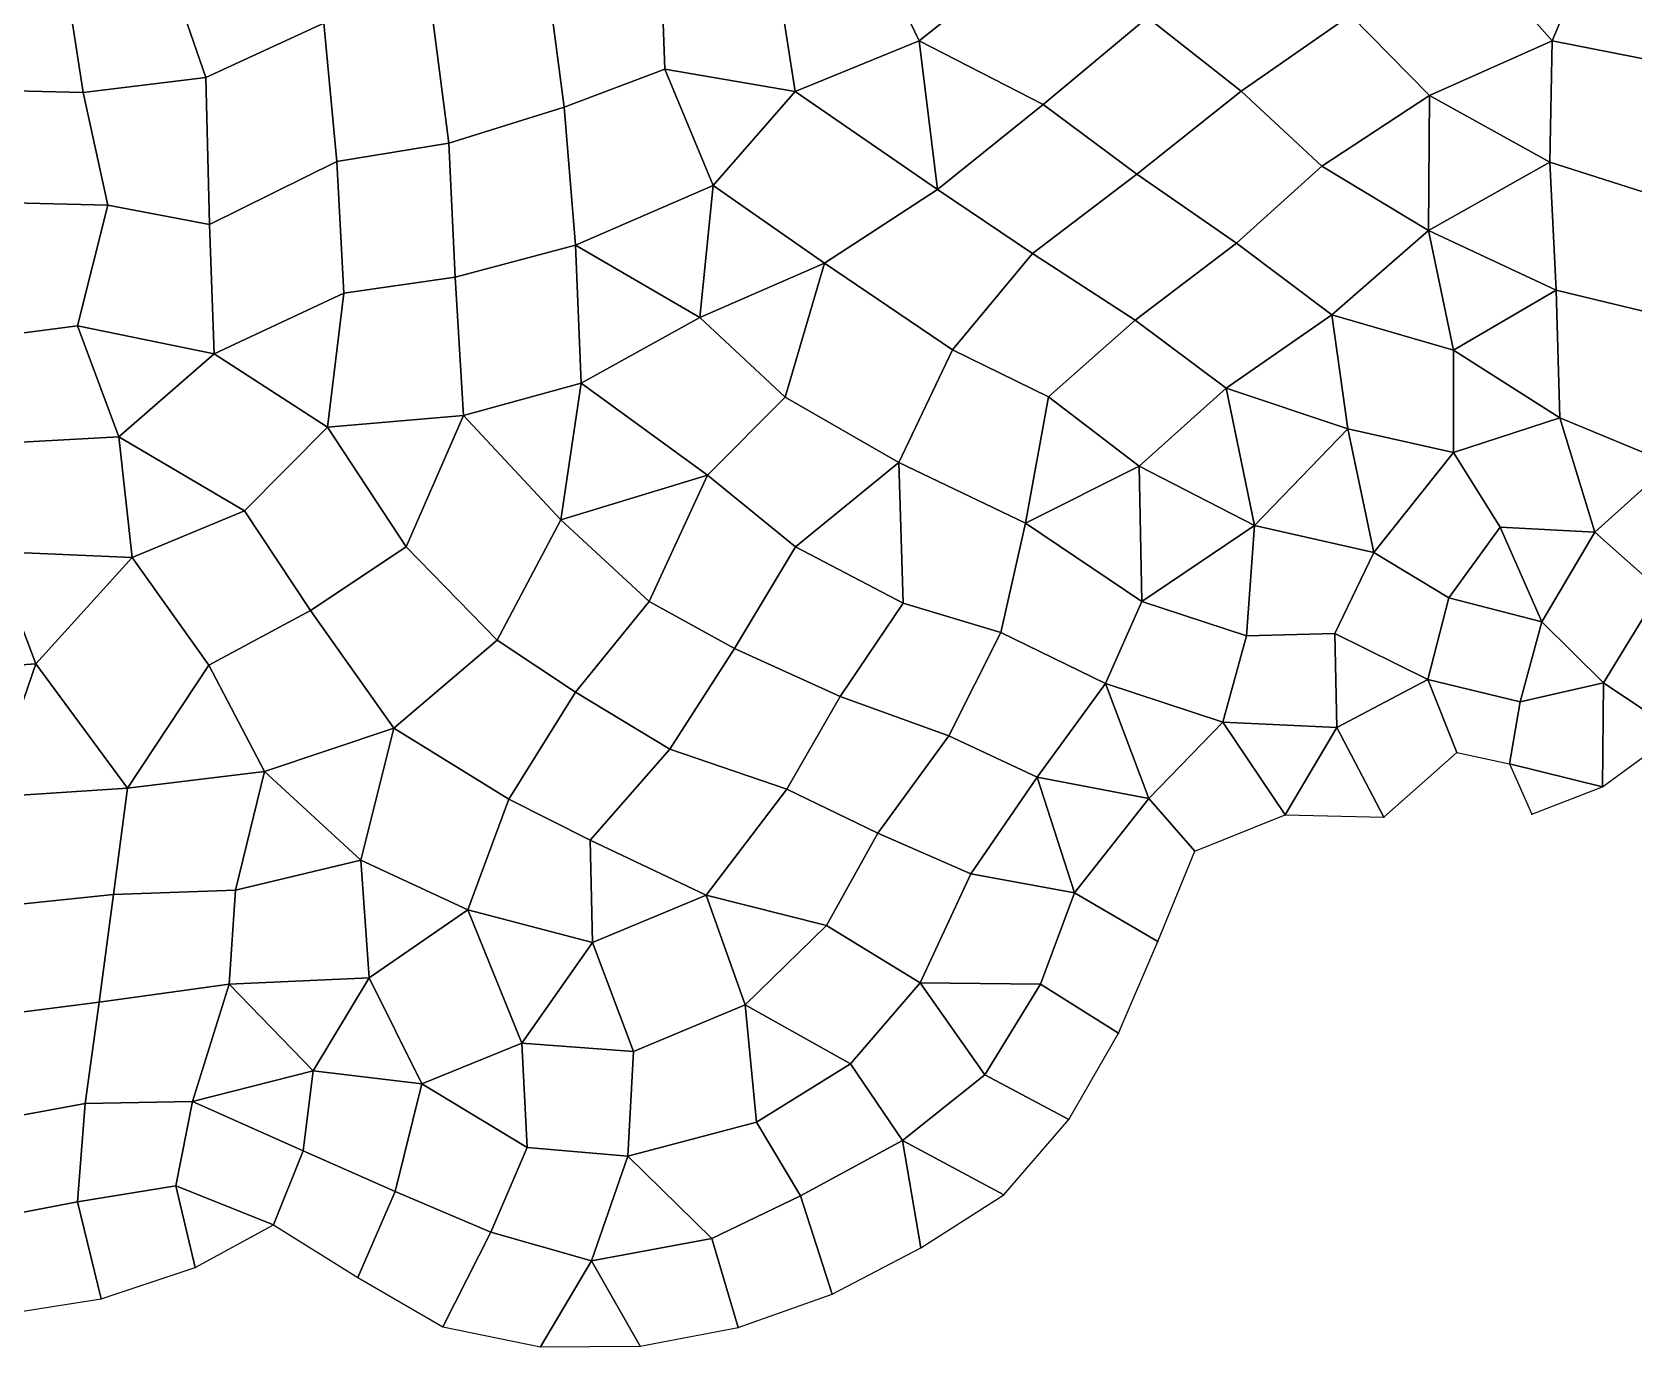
# Model space of a CAD drawing. Extents: x 380707 to 407438, y 6452841 to 6483357.
# Drawn here: x 389535 to 390979, y 6458259 to 6459445 of the extents above; entities that cross this region are included whole.
import ezdxf

# ---------------------------------------------------------------- set-up
doc = ezdxf.new("R2010")
doc.units = 0
for name, color, linetype in [('MESH_BOUND', 25, 'CONTINUOUS'), ('MESH_ELEMS', 18, 'CONTINUOUS'), ('MESH_NDSTRNGS', 17, 'CONTINUOUS'), ('MESH_NODES', 18, 'CONTINUOUS')]:
    doc.layers.add(name, color=color, linetype=linetype)

msp = doc.modelspace()

# ---------------------------------------------------------------- linework, layer by layer
at = {"layer": 'MESH_BOUND', "color": 25}
for points in [[(390950.703, 6458764.22, 0.282), (391017.754, 6458813.57, -0.663)], [(390753.369, 6458736.94, -0.424), (390819.222, 6458795.29, -0.439)], [(390819.222, 6458795.29, -0.439), (390866.6, 6458784.9, -1.289)], [(390866.6, 6458784.9, -1.289), (390887, 6458739.6, -1.151)], [(390887, 6458739.6, -1.151), (390950.703, 6458764.22, 0.282)], [(390583.076, 6458706.32, 0.05), (390664.432, 6458739.07, 0.429)], [(390664.432, 6458739.07, 0.429), (390753.369, 6458736.94, -0.424)], [(390549.858, 6458624.72, -0.301), (390583.076, 6458706.32, 0.05)], [(390514.324, 6458542.29, -0.233), (390549.858, 6458624.72, -0.301)], [(390469.622, 6458464.47, -0.162), (390514.324, 6458542.29, -0.233)], [(390410.801, 6458396.47, -0.076), (390469.622, 6458464.47, -0.162)], [(390335.946, 6458348.56, -0.198), (390410.801, 6458396.47, -0.076)], [(389681.993, 6458330.78, -0.161), (389752.619, 6458369.36, -0.019)], [(389752.619, 6458369.36, -0.019), (389828.44, 6458321.81, -0.361)], [(390256.216, 6458306.97, -0.223), (390335.946, 6458348.56, -0.198)], [(389597.144, 6458302.76, -0.275), (389681.993, 6458330.78, -0.161)], [(389828.44, 6458321.81, -0.361), (389905.223, 6458277.33, -0.461)], [(389509.42, 6458288.8, 0.064), (389597.144, 6458302.76, -0.275)], [(390171.4, 6458276.81, -0.136), (390256.216, 6458306.97, -0.223)], [(389905.223, 6458277.33, -0.461), (389993.349, 6458259.28, -0.512)], [(390082.99, 6458260.08, -0.354), (390171.4, 6458276.81, -0.136)], [(389993.349, 6458259.28, -0.512), (390082.99, 6458260.08, -0.354)]]:
    msp.add_polyline3d(points, dxfattribs=at)
at = {"layer": 'MESH_ELEMS', "color": 178}
for points in [[(390291.782, 6459525.56, -7.416), (390334.534, 6459436.6, -7.326), (390430.113, 6459512.79, -7.172), (390382.72, 6459586.8, -3.656)], [(389658.401, 6459499.59, -4.14), (389691.592, 6459403.57, -3.246), (389797.73, 6459452.62, -5.144), (389766.413, 6459553.52, -5.438)], [(390951.801, 6459547.27, -6.909), (390824.104, 6459528.72, -7.111), (390905.193, 6459436.7, -6.979), (390951.801, 6459547.27, -6.909)], [(391016.745, 6459414.94, -5.857), (391047.328, 6459527.65, -6.565), (390951.801, 6459547.27, -6.909), (390905.193, 6459436.7, -6.979)], [(390105.179, 6459411.17, -6.821), (390101.2, 6459527.19, -6.861), (389998.327, 6459500.55, -6.302), (390014.431, 6459376.87, -6.464)], [(390105.179, 6459411.17, -6.821), (390222.673, 6459391.02, -7.488), (390204.786, 6459506.85, -7.845), (390101.2, 6459527.19, -6.861)], [(390624.914, 6459391.31, -7.121), (390723.46, 6459459.73, -7.206), (390636.35, 6459533.81, -7.002), (390540.436, 6459457.82, -7.155)], [(390794.551, 6459387.33, -7.114), (390905.193, 6459436.7, -6.979), (390824.104, 6459528.72, -7.111), (390723.46, 6459459.73, -7.206)], [(390222.673, 6459391.02, -7.488), (390334.534, 6459436.6, -7.326), (390291.782, 6459525.56, -7.416), (390204.786, 6459506.85, -7.845)], [(390446.393, 6459379.4, -7.291), (390540.436, 6459457.82, -7.155), (390430.113, 6459512.79, -7.172), (390334.534, 6459436.6, -7.326)], [(389565.569, 6459489.62, -3.461), (389436.929, 6459502.82, -3.99), (389482.209, 6459392.48, -4.652), (389580.819, 6459390.25, -3.963)], [(389658.401, 6459499.59, -4.14), (389565.569, 6459489.62, -3.461), (389580.819, 6459390.25, -3.963), (389691.592, 6459403.57, -3.246)], [(389894.852, 6459464.99, -6.014), (389910.425, 6459344.38, -6.194), (390014.431, 6459376.87, -6.464), (389998.327, 6459500.55, -6.302)], [(389797.73, 6459452.62, -5.144), (389809.579, 6459327.85, -5.303), (389910.425, 6459344.38, -6.194), (389894.852, 6459464.99, -6.014)], [(390540.436, 6459457.82, -7.155), (390446.393, 6459379.4, -7.291), (390530.808, 6459316.61, -7.118), (390624.914, 6459391.31, -7.121)], [(390697.62, 6459323.79, -7.017), (390794.551, 6459387.33, -7.114), (390723.46, 6459459.73, -7.206), (390624.914, 6459391.31, -7.121)], [(389691.592, 6459403.57, -3.246), (389694.741, 6459271.27, -4.504), (389809.579, 6459327.85, -5.303), (389797.73, 6459452.62, -5.144)], [(390222.673, 6459391.02, -7.488), (390351.024, 6459302.6, -7.192), (390334.534, 6459436.6, -7.326), (390222.673, 6459391.02, -7.488)], [(390334.534, 6459436.6, -7.326), (390351.024, 6459302.6, -7.192), (390446.393, 6459379.4, -7.291), (390334.534, 6459436.6, -7.326)], [(390903.209, 6459327.3, -6.679), (390905.193, 6459436.7, -6.979), (390794.551, 6459387.33, -7.114), (390903.209, 6459327.3, -6.679)], [(390903.209, 6459327.3, -6.679), (391001.093, 6459296.07, -5.216), (391016.745, 6459414.94, -5.857), (390905.193, 6459436.7, -6.979)], [(389691.592, 6459403.57, -3.246), (389580.819, 6459390.25, -3.963), (389603.258, 6459288.6, -4.02), (389694.741, 6459271.27, -4.504)], [(390148.729, 6459306.4, -7.062), (390105.179, 6459411.17, -6.821), (390014.431, 6459376.87, -6.464), (390024.753, 6459252.62, -6.66)], [(390148.729, 6459306.4, -7.062), (390222.673, 6459391.02, -7.488), (390105.179, 6459411.17, -6.821), (390148.729, 6459306.4, -7.062)], [(389580.819, 6459390.25, -3.963), (389482.209, 6459392.48, -4.652), (389505.272, 6459291.08, -3.718), (389603.258, 6459288.6, -4.02)], [(390249.086, 6459236.35, -7.192), (390351.024, 6459302.6, -7.192), (390222.673, 6459391.02, -7.488), (390148.729, 6459306.4, -7.062)], [(390620.505, 6459254.28, -7.09), (390697.62, 6459323.79, -7.017), (390624.914, 6459391.31, -7.121), (390530.808, 6459316.61, -7.118)], [(390793.721, 6459265.62, -6.978), (390794.551, 6459387.33, -7.114), (390697.62, 6459323.79, -7.017), (390793.721, 6459265.62, -6.978)], [(390793.721, 6459265.62, -6.978), (390903.209, 6459327.3, -6.679), (390794.551, 6459387.33, -7.114), (390793.721, 6459265.62, -6.978)], [(389910.425, 6459344.38, -6.194), (389916.405, 6459223.59, -6.419), (390024.753, 6459252.62, -6.66), (390014.431, 6459376.87, -6.464)], [(390436.662, 6459244.93, -7.112), (390530.808, 6459316.61, -7.118), (390446.393, 6459379.4, -7.291), (390351.024, 6459302.6, -7.192)], [(389809.579, 6459327.85, -5.303), (389815.82, 6459209.21, -5.329), (389916.405, 6459223.59, -6.419), (389910.425, 6459344.38, -6.194)], [(389694.741, 6459271.27, -4.504), (389698.897, 6459154.62, -3.374), (389815.82, 6459209.21, -5.329), (389809.579, 6459327.85, -5.303)], [(390793.721, 6459265.62, -6.978), (390908.876, 6459212.03, -6.339), (390903.209, 6459327.3, -6.679), (390793.721, 6459265.62, -6.978)], [(391001.093, 6459296.07, -5.216), (390903.209, 6459327.3, -6.679), (390908.876, 6459212.03, -6.339), (391020.957, 6459184.98, -1.937)], [(390529.297, 6459185.06, -7.111), (390620.505, 6459254.28, -7.09), (390530.808, 6459316.61, -7.118), (390436.662, 6459244.93, -7.112)], [(390706.497, 6459189.72, -6.984), (390793.721, 6459265.62, -6.978), (390697.62, 6459323.79, -7.017), (390620.505, 6459254.28, -7.09)], [(390148.729, 6459306.4, -7.062), (390024.753, 6459252.62, -6.66), (390136.878, 6459187.4, -7.083), (390148.729, 6459306.4, -7.062)], [(390136.878, 6459187.4, -7.083), (390249.086, 6459236.35, -7.192), (390148.729, 6459306.4, -7.062), (390136.878, 6459187.4, -7.083)], [(390351.024, 6459302.6, -7.192), (390249.086, 6459236.35, -7.192), (390364.481, 6459158.27, -7.115), (390436.662, 6459244.93, -7.112)], [(389575.913, 6459179.66, -4.57), (389603.258, 6459288.6, -4.02), (389505.272, 6459291.08, -3.718), (389469.579, 6459165.94, -4.572)], [(389698.897, 6459154.62, -3.374), (389694.741, 6459271.27, -4.504), (389603.258, 6459288.6, -4.02), (389575.913, 6459179.66, -4.57)], [(390611.39, 6459123.61, -6.991), (390706.497, 6459189.72, -6.984), (390620.505, 6459254.28, -7.09), (390529.297, 6459185.06, -7.111)], [(390793.721, 6459265.62, -6.978), (390706.497, 6459189.72, -6.984), (390816.196, 6459157.75, -6.531), (390793.721, 6459265.62, -6.978)], [(390793.721, 6459265.62, -6.978), (390816.196, 6459157.75, -6.531), (390908.876, 6459212.03, -6.339), (390793.721, 6459265.62, -6.978)], [(390030, 6459128, -6.991), (390024.753, 6459252.62, -6.66), (389916.405, 6459223.59, -6.419), (389923.728, 6459098.89, -6.812)], [(390136.878, 6459187.4, -7.083), (390024.753, 6459252.62, -6.66), (390030, 6459128, -6.991), (390136.878, 6459187.4, -7.083)], [(390436.662, 6459244.93, -7.112), (390364.481, 6459158.27, -7.115), (390451.017, 6459115.88, -7.146), (390529.297, 6459185.06, -7.111)], [(390136.878, 6459187.4, -7.083), (390213.879, 6459115.44, -7.202), (390249.086, 6459236.35, -7.192), (390136.878, 6459187.4, -7.083)], [(390364.481, 6459158.27, -7.115), (390249.086, 6459236.35, -7.192), (390213.879, 6459115.44, -7.202), (390316.202, 6459056.75, -7.163)], [(389923.728, 6459098.89, -6.812), (389916.405, 6459223.59, -6.419), (389815.82, 6459209.21, -5.329), (389801.194, 6459088.5, -5.884)], [(390908.876, 6459212.03, -6.339), (390816.196, 6459157.75, -6.531), (390911.99, 6459096.75, -3.623), (390908.876, 6459212.03, -6.339)], [(390911.99, 6459096.75, -3.623), (391012.246, 6459055.47, -4.019), (391020.957, 6459184.98, -1.937), (390908.876, 6459212.03, -6.339)], [(389815.82, 6459209.21, -5.329), (389698.897, 6459154.62, -3.374), (389801.194, 6459088.5, -5.884), (389815.82, 6459209.21, -5.329)], [(390143.864, 6459045.29, -7.22), (390213.879, 6459115.44, -7.202), (390136.878, 6459187.4, -7.083), (390030, 6459128, -6.991)], [(390529.297, 6459185.06, -7.111), (390451.017, 6459115.88, -7.146), (390532.865, 6459053.19, -7.14), (390611.39, 6459123.61, -6.991)], [(390721.061, 6459086.96, -6.79), (390706.497, 6459189.72, -6.984), (390611.39, 6459123.61, -6.991), (390721.061, 6459086.96, -6.79)], [(390816.196, 6459157.75, -6.531), (390706.497, 6459189.72, -6.984), (390721.061, 6459086.96, -6.79), (390816.131, 6459065.76, -3.113)], [(389575.913, 6459179.66, -4.57), (389469.579, 6459165.94, -4.572), (389491.675, 6459073.16, -3.444), (389613.157, 6459079.87, -3.383)], [(389698.897, 6459154.62, -3.374), (389575.913, 6459179.66, -4.57), (389613.157, 6459079.87, -3.383), (389698.897, 6459154.62, -3.374)], [(389726.48, 6459013.16, -4.634), (389801.194, 6459088.5, -5.884), (389698.897, 6459154.62, -3.374), (389613.157, 6459079.87, -3.383)], [(390451.017, 6459115.88, -7.146), (390364.481, 6459158.27, -7.115), (390316.202, 6459056.75, -7.163), (390430.521, 6459001.9, -7.121)], [(390816.131, 6459065.76, -3.113), (390911.99, 6459096.75, -3.623), (390816.196, 6459157.75, -6.531), (390816.131, 6459065.76, -3.113)], [(390011.419, 6459004.9, -7.241), (390030, 6459128, -6.991), (389923.728, 6459098.89, -6.812), (390011.419, 6459004.9, -7.241)], [(390143.864, 6459045.29, -7.22), (390030, 6459128, -6.991), (390011.419, 6459004.9, -7.241), (390143.864, 6459045.29, -7.22)], [(390532.865, 6459053.19, -7.14), (390636.758, 6458999.96, -6.985), (390611.39, 6459123.61, -6.991), (390532.865, 6459053.19, -7.14)], [(390611.39, 6459123.61, -6.991), (390636.758, 6458999.96, -6.985), (390721.061, 6459086.96, -6.79), (390611.39, 6459123.61, -6.991)], [(390213.879, 6459115.44, -7.202), (390143.864, 6459045.29, -7.22), (390222.973, 6458980.53, -7.263), (390316.202, 6459056.75, -7.163)], [(390532.865, 6459053.19, -7.14), (390451.017, 6459115.88, -7.146), (390430.521, 6459001.9, -7.121), (390532.865, 6459053.19, -7.14)], [(389872.151, 6458980.65, -7.11), (389923.728, 6459098.89, -6.812), (389801.194, 6459088.5, -5.884), (389872.151, 6458980.65, -7.11)], [(389872.151, 6458980.65, -7.11), (389954.003, 6458896.52, -7.534), (390011.419, 6459004.9, -7.241), (389923.728, 6459098.89, -6.812)], [(390911.99, 6459096.75, -3.623), (390816.131, 6459065.76, -3.113), (390858.349, 6458998.45, -0.948), (390943.59, 6458993.67, -1.386)], [(391012.246, 6459055.47, -4.019), (390911.99, 6459096.75, -3.623), (390943.59, 6458993.67, -1.386), (391012.246, 6459055.47, -4.019)], [(389624.981, 6458971.08, -3.773), (389613.157, 6459079.87, -3.383), (389491.675, 6459073.16, -3.444), (389499.821, 6458976.45, -5.242)], [(389726.48, 6459013.16, -4.634), (389613.157, 6459079.87, -3.383), (389624.981, 6458971.08, -3.773), (389726.48, 6459013.16, -4.634)], [(389726.48, 6459013.16, -4.634), (389785.779, 6458923.32, -7.363), (389872.151, 6458980.65, -7.11), (389801.194, 6459088.5, -5.884)], [(390636.758, 6458999.96, -6.985), (390744.403, 6458975.56, -3.961), (390721.061, 6459086.96, -6.79), (390636.758, 6458999.96, -6.985)], [(390744.403, 6458975.56, -3.961), (390816.131, 6459065.76, -3.113), (390721.061, 6459086.96, -6.79), (390744.403, 6458975.56, -3.961)], [(390744.403, 6458975.56, -3.961), (390812.03, 6458934.65, -0.745), (390858.349, 6458998.45, -0.948), (390816.131, 6459065.76, -3.113)], [(390316.202, 6459056.75, -7.163), (390222.973, 6458980.53, -7.263), (390320.043, 6458929.73, -7.209), (390316.202, 6459056.75, -7.163)], [(390430.521, 6459001.9, -7.121), (390316.202, 6459056.75, -7.163), (390320.043, 6458929.73, -7.209), (390408.244, 6458903.28, -7.303)], [(390430.521, 6459001.9, -7.121), (390535.408, 6458931.34, -7.354), (390532.865, 6459053.19, -7.14), (390430.521, 6459001.9, -7.121)], [(390535.408, 6458931.34, -7.354), (390636.758, 6458999.96, -6.985), (390532.865, 6459053.19, -7.14), (390535.408, 6458931.34, -7.354)], [(391012.246, 6459055.47, -4.019), (390943.59, 6458993.67, -1.386), (391002.429, 6458941.47, -2.66), (391094.133, 6458993.73, -4.753)], [(390011.419, 6459004.9, -7.241), (390091.095, 6458931.19, -7.342), (390143.864, 6459045.29, -7.22), (390011.419, 6459004.9, -7.241)], [(390091.095, 6458931.19, -7.342), (390167.97, 6458888.98, -7.348), (390222.973, 6458980.53, -7.263), (390143.864, 6459045.29, -7.22)], [(389726.48, 6459013.16, -4.634), (389624.981, 6458971.08, -3.773), (389694.234, 6458873.9, -7.569), (389785.779, 6458923.32, -7.363)], [(389954.003, 6458896.52, -7.534), (390024.7, 6458849.43, -7.566), (390091.095, 6458931.19, -7.342), (390011.419, 6459004.9, -7.241)], [(390408.244, 6458903.28, -7.303), (390502.505, 6458857.42, -7.59), (390535.408, 6458931.34, -7.354), (390430.521, 6459001.9, -7.121)], [(390535.408, 6458931.34, -7.354), (390629.71, 6458900.25, -1.521), (390636.758, 6458999.96, -6.985), (390535.408, 6458931.34, -7.354)], [(390709.267, 6458902.34, -0.962), (390744.403, 6458975.56, -3.961), (390636.758, 6458999.96, -6.985), (390629.71, 6458900.25, -1.521)], [(390895.784, 6458913.02, -0.997), (390858.349, 6458998.45, -0.948), (390812.03, 6458934.65, -0.745), (390895.784, 6458913.02, -0.997)], [(390895.784, 6458913.02, -0.997), (390943.59, 6458993.67, -1.386), (390858.349, 6458998.45, -0.948), (390895.784, 6458913.02, -0.997)], [(391002.429, 6458941.47, -2.66), (390943.59, 6458993.67, -1.386), (390895.784, 6458913.02, -0.997), (390951.366, 6458858.07, -1.932)], [(389954.003, 6458896.52, -7.534), (389872.151, 6458980.65, -7.11), (389785.779, 6458923.32, -7.363), (389860.918, 6458817.23, -8.027)], [(390263.295, 6458845.56, -7.299), (390320.043, 6458929.73, -7.209), (390222.973, 6458980.53, -7.263), (390167.97, 6458888.98, -7.348)], [(389418.143, 6458866.72, -6.39), (389538.329, 6458875.15, -6.56), (389499.821, 6458976.45, -5.242), (389393.788, 6458958.94, -3.397)], [(389624.981, 6458971.08, -3.773), (389499.821, 6458976.45, -5.242), (389538.329, 6458875.15, -6.56), (389624.981, 6458971.08, -3.773)], [(389694.234, 6458873.9, -7.569), (389624.981, 6458971.08, -3.773), (389538.329, 6458875.15, -6.56), (389620.875, 6458762.94, -10.153)], [(390812.03, 6458934.65, -0.745), (390744.403, 6458975.56, -3.961), (390709.267, 6458902.34, -0.962), (390793.247, 6458861.1, -0.776)], [(390951.366, 6458858.07, -1.932), (391017.754, 6458813.57, -0.663), (391042.984, 6458880.83, -3.148), (391002.429, 6458941.47, -2.66)], [(389744.423, 6458778.09, -8.911), (389860.918, 6458817.23, -8.027), (389785.779, 6458923.32, -7.363), (389694.234, 6458873.9, -7.569)], [(390024.7, 6458849.43, -7.566), (390109.922, 6458798.33, -7.548), (390167.97, 6458888.98, -7.348), (390091.095, 6458931.19, -7.342)], [(390361.433, 6458810.33, -7.269), (390408.244, 6458903.28, -7.303), (390320.043, 6458929.73, -7.209), (390263.295, 6458845.56, -7.299)], [(390629.71, 6458900.25, -1.521), (390535.408, 6458931.34, -7.354), (390502.505, 6458857.42, -7.59), (390608.289, 6458822.5, -0.921)], [(390793.247, 6458861.1, -0.776), (390876.411, 6458840.91, -0.76), (390895.784, 6458913.02, -0.997), (390812.03, 6458934.65, -0.745)], [(390876.411, 6458840.91, -0.76), (390951.366, 6458858.07, -1.932), (390895.784, 6458913.02, -0.997), (390876.411, 6458840.91, -0.76)], [(389964.533, 6458753.07, -7.919), (390024.7, 6458849.43, -7.566), (389954.003, 6458896.52, -7.534), (389860.918, 6458817.23, -8.027)], [(390440.899, 6458773.06, -7.28), (390502.505, 6458857.42, -7.59), (390408.244, 6458903.28, -7.303), (390361.433, 6458810.33, -7.269)], [(390711.214, 6458817.68, -0.798), (390709.267, 6458902.34, -0.962), (390629.71, 6458900.25, -1.521), (390608.289, 6458822.5, -0.921)], [(390711.214, 6458817.68, -0.798), (390793.247, 6458861.1, -0.776), (390709.267, 6458902.34, -0.962), (390711.214, 6458817.68, -0.798)], [(390167.97, 6458888.98, -7.348), (390109.922, 6458798.33, -7.548), (390215.389, 6458762.14, -7.444), (390263.295, 6458845.56, -7.299)], [(389496.657, 6458755, -11.954), (389538.329, 6458875.15, -6.56), (389418.143, 6458866.72, -6.39), (389372.2, 6458752.41, -13.595)], [(389496.657, 6458755, -11.954), (389620.875, 6458762.94, -10.153), (389538.329, 6458875.15, -6.56), (389496.657, 6458755, -11.954)], [(389744.423, 6458778.09, -8.911), (389694.234, 6458873.9, -7.569), (389620.875, 6458762.94, -10.153), (389744.423, 6458778.09, -8.911)], [(390024.7, 6458849.43, -7.566), (389964.533, 6458753.07, -7.919), (390038.028, 6458716.16, -7.75), (390109.922, 6458798.33, -7.548)], [(390502.505, 6458857.42, -7.59), (390440.899, 6458773.06, -7.28), (390541.53, 6458753.72, -1.187), (390502.505, 6458857.42, -7.59)], [(390502.505, 6458857.42, -7.59), (390541.53, 6458753.72, -1.187), (390608.289, 6458822.5, -0.921), (390502.505, 6458857.42, -7.59)], [(390819.222, 6458795.29, -0.439), (390793.247, 6458861.1, -0.776), (390711.214, 6458817.68, -0.798), (390753.369, 6458736.94, -0.424)], [(390876.411, 6458840.91, -0.76), (390793.247, 6458861.1, -0.776), (390819.222, 6458795.29, -0.439), (390866.6, 6458784.9, -1.289)], [(390950.703, 6458764.22, 0.282), (390951.366, 6458858.07, -1.932), (390876.411, 6458840.91, -0.76), (390866.6, 6458784.9, -1.289)], [(390951.366, 6458858.07, -1.932), (390950.703, 6458764.22, 0.282), (391017.754, 6458813.57, -0.663), (390951.366, 6458858.07, -1.932)], [(390297.272, 6458722.44, -7.309), (390361.433, 6458810.33, -7.269), (390263.295, 6458845.56, -7.299), (390215.389, 6458762.14, -7.444)], [(390583.076, 6458706.32, 0.05), (390664.432, 6458739.07, 0.429), (390608.289, 6458822.5, -0.921), (390541.53, 6458753.72, -1.187)], [(390664.432, 6458739.07, 0.429), (390711.214, 6458817.68, -0.798), (390608.289, 6458822.5, -0.921), (390664.432, 6458739.07, 0.429)], [(389860.918, 6458817.23, -8.027), (389744.423, 6458778.09, -8.911), (389831.182, 6458697.99, -8.726), (389860.918, 6458817.23, -8.027)], [(389831.182, 6458697.99, -8.726), (389927.719, 6458653.48, -8.152), (389964.533, 6458753.07, -7.919), (389860.918, 6458817.23, -8.027)], [(390381.165, 6458685.69, -7.022), (390440.899, 6458773.06, -7.28), (390361.433, 6458810.33, -7.269), (390297.272, 6458722.44, -7.309)], [(390711.214, 6458817.68, -0.798), (390664.432, 6458739.07, 0.429), (390753.369, 6458736.94, -0.424), (390711.214, 6458817.68, -0.798)], [(390142.468, 6458666.52, -7.521), (390215.389, 6458762.14, -7.444), (390109.922, 6458798.33, -7.548), (390038.028, 6458716.16, -7.75)], [(389718.266, 6458671.2, -10.113), (389744.423, 6458778.09, -8.911), (389620.875, 6458762.94, -10.153), (389608.309, 6458667.26, -12.518)], [(389744.423, 6458778.09, -8.911), (389718.266, 6458671.2, -10.113), (389831.182, 6458697.99, -8.726), (389744.423, 6458778.09, -8.911)], [(390950.703, 6458764.22, 0.282), (390866.6, 6458784.9, -1.289), (390887, 6458739.6, -1.151), (390950.703, 6458764.22, 0.282)], [(389608.309, 6458667.26, -12.518), (389620.875, 6458762.94, -10.153), (389496.657, 6458755, -11.954), (389489.159, 6458654.79, -12.621)], [(390215.389, 6458762.14, -7.444), (390142.468, 6458666.52, -7.521), (390251.045, 6458639.18, -7.268), (390297.272, 6458722.44, -7.309)], [(390440.899, 6458773.06, -7.28), (390381.165, 6458685.69, -7.022), (390474.539, 6458668.61, -2.066), (390440.899, 6458773.06, -7.28)], [(390440.899, 6458773.06, -7.28), (390474.539, 6458668.61, -2.066), (390541.53, 6458753.72, -1.187), (390440.899, 6458773.06, -7.28)], [(390038.028, 6458716.16, -7.75), (389964.533, 6458753.07, -7.919), (389927.719, 6458653.48, -8.152), (390039.949, 6458623.9, -7.72)], [(390583.076, 6458706.32, 0.05), (390541.53, 6458753.72, -1.187), (390474.539, 6458668.61, -2.066), (390549.858, 6458624.72, -0.301)], [(390335.456, 6458587.41, -6.485), (390381.165, 6458685.69, -7.022), (390297.272, 6458722.44, -7.309), (390251.045, 6458639.18, -7.268)], [(390039.949, 6458623.9, -7.72), (390142.468, 6458666.52, -7.521), (390038.028, 6458716.16, -7.75), (390039.949, 6458623.9, -7.72)], [(389838.69, 6458592, -8.533), (389831.182, 6458697.99, -8.726), (389718.266, 6458671.2, -10.113), (389712.595, 6458586.23, -9.216)], [(389838.69, 6458592, -8.533), (389927.719, 6458653.48, -8.152), (389831.182, 6458697.99, -8.726), (389838.69, 6458592, -8.533)], [(390444.068, 6458586.43, -1.571), (390474.539, 6458668.61, -2.066), (390381.165, 6458685.69, -7.022), (390335.456, 6458587.41, -6.485)], [(389595.377, 6458570.17, -7.211), (389608.309, 6458667.26, -12.518), (389489.159, 6458654.79, -12.621), (389482.36, 6458555.59, -0.859)], [(389712.595, 6458586.23, -9.216), (389718.266, 6458671.2, -10.113), (389608.309, 6458667.26, -12.518), (389595.377, 6458570.17, -7.211)], [(390177.78, 6458567.8, -7.152), (390142.468, 6458666.52, -7.521), (390039.949, 6458623.9, -7.72), (390076.968, 6458525.5, -7.305)], [(390251.045, 6458639.18, -7.268), (390142.468, 6458666.52, -7.521), (390177.78, 6458567.8, -7.152), (390251.045, 6458639.18, -7.268)], [(390549.858, 6458624.72, -0.301), (390474.539, 6458668.61, -2.066), (390444.068, 6458586.43, -1.571), (390514.324, 6458542.29, -0.233)], [(389838.69, 6458592, -8.533), (389886.188, 6458496.6, -7.239), (389976.369, 6458533.12, -7.669), (389927.719, 6458653.48, -8.152)], [(389927.719, 6458653.48, -8.152), (389976.369, 6458533.12, -7.669), (390039.949, 6458623.9, -7.72), (389927.719, 6458653.48, -8.152)], [(390272.51, 6458514.49, -6.138), (390335.456, 6458587.41, -6.485), (390251.045, 6458639.18, -7.268), (390177.78, 6458567.8, -7.152)], [(390039.949, 6458623.9, -7.72), (389976.369, 6458533.12, -7.669), (390076.968, 6458525.5, -7.305), (390039.949, 6458623.9, -7.72)], [(389838.69, 6458592, -8.533), (389712.595, 6458586.23, -9.216), (389788.343, 6458508.11, -7.158), (389838.69, 6458592, -8.533)], [(389788.343, 6458508.11, -7.158), (389886.188, 6458496.6, -7.239), (389838.69, 6458592, -8.533), (389788.343, 6458508.11, -7.158)], [(389679.348, 6458480.41, -5.091), (389712.595, 6458586.23, -9.216), (389595.377, 6458570.17, -7.211), (389582.849, 6458478.85, -4.135)], [(389788.343, 6458508.11, -7.158), (389712.595, 6458586.23, -9.216), (389679.348, 6458480.41, -5.091), (389788.343, 6458508.11, -7.158)], [(390272.51, 6458514.49, -6.138), (390319.526, 6458445.26, -1.063), (390393.689, 6458504.53, -1.198), (390335.456, 6458587.41, -6.485)], [(390444.068, 6458586.43, -1.571), (390335.456, 6458587.41, -6.485), (390393.689, 6458504.53, -1.198), (390444.068, 6458586.43, -1.571)], [(390469.622, 6458464.47, -0.162), (390514.324, 6458542.29, -0.233), (390444.068, 6458586.43, -1.571), (390393.689, 6458504.53, -1.198)], [(389582.849, 6458478.85, -4.135), (389595.377, 6458570.17, -7.211), (389482.36, 6458555.59, -0.859), (389473.236, 6458458.48, -0.956)], [(390187.944, 6458461.87, -5.825), (390177.78, 6458567.8, -7.152), (390076.968, 6458525.5, -7.305), (390071.947, 6458431.29, -4.176)], [(390272.51, 6458514.49, -6.138), (390177.78, 6458567.8, -7.152), (390187.944, 6458461.87, -5.825), (390272.51, 6458514.49, -6.138)], [(389976.369, 6458533.12, -7.669), (389886.188, 6458496.6, -7.239), (389981.079, 6458439.17, -4.668), (389976.369, 6458533.12, -7.669)], [(390076.968, 6458525.5, -7.305), (389976.369, 6458533.12, -7.669), (389981.079, 6458439.17, -4.668), (390071.947, 6458431.29, -4.176)], [(389788.343, 6458508.11, -7.158), (389679.348, 6458480.41, -5.091), (389779.394, 6458435.97, -3.031), (389788.343, 6458508.11, -7.158)], [(389779.394, 6458435.97, -3.031), (389862.118, 6458399.28, -1.138), (389886.188, 6458496.6, -7.239), (389788.343, 6458508.11, -7.158)], [(390272.51, 6458514.49, -6.138), (390187.944, 6458461.87, -5.825), (390227.69, 6458395.66, -0.904), (390319.526, 6458445.26, -1.063)], [(390410.801, 6458396.47, -0.076), (390469.622, 6458464.47, -0.162), (390393.689, 6458504.53, -1.198), (390319.526, 6458445.26, -1.063)], [(389981.079, 6458439.17, -4.668), (389886.188, 6458496.6, -7.239), (389862.118, 6458399.28, -1.138), (389948.34, 6458362.75, -0.703)], [(389575.827, 6458390.14, -0.839), (389582.849, 6458478.85, -4.135), (389473.236, 6458458.48, -0.956), (389478.533, 6458371.57, -0.947)], [(389664.408, 6458404.67, -0.553), (389679.348, 6458480.41, -5.091), (389582.849, 6458478.85, -4.135), (389575.827, 6458390.14, -0.839)], [(389779.394, 6458435.97, -3.031), (389679.348, 6458480.41, -5.091), (389664.408, 6458404.67, -0.553), (389752.619, 6458369.36, -0.019)], [(390187.944, 6458461.87, -5.825), (390071.947, 6458431.29, -4.176), (390147.516, 6458357.13, -0.789), (390227.69, 6458395.66, -0.904)], [(390227.69, 6458395.66, -0.904), (390256.216, 6458306.97, -0.223), (390335.946, 6458348.56, -0.198), (390319.526, 6458445.26, -1.063)], [(390410.801, 6458396.47, -0.076), (390319.526, 6458445.26, -1.063), (390335.946, 6458348.56, -0.198), (390410.801, 6458396.47, -0.076)], [(389752.619, 6458369.36, -0.019), (389828.44, 6458321.81, -0.361), (389862.118, 6458399.28, -1.138), (389779.394, 6458435.97, -3.031)], [(390039.285, 6458336.82, -0.723), (390071.947, 6458431.29, -4.176), (389981.079, 6458439.17, -4.668), (389948.34, 6458362.75, -0.703)], [(390071.947, 6458431.29, -4.176), (390039.285, 6458336.82, -0.723), (390147.516, 6458357.13, -0.789), (390071.947, 6458431.29, -4.176)], [(389681.993, 6458330.78, -0.161), (389664.408, 6458404.67, -0.553), (389575.827, 6458390.14, -0.839), (389597.144, 6458302.76, -0.275)], [(389752.619, 6458369.36, -0.019), (389664.408, 6458404.67, -0.553), (389681.993, 6458330.78, -0.161), (389752.619, 6458369.36, -0.019)], [(389575.827, 6458390.14, -0.839), (389478.533, 6458371.57, -0.947), (389509.42, 6458288.8, 0.064), (389597.144, 6458302.76, -0.275)], [(389828.44, 6458321.81, -0.361), (389905.223, 6458277.33, -0.461), (389948.34, 6458362.75, -0.703), (389862.118, 6458399.28, -1.138)], [(390147.516, 6458357.13, -0.789), (390171.4, 6458276.81, -0.136), (390256.216, 6458306.97, -0.223), (390227.69, 6458395.66, -0.904)], [(389993.349, 6458259.28, -0.512), (390039.285, 6458336.82, -0.723), (389948.34, 6458362.75, -0.703), (389905.223, 6458277.33, -0.461)], [(390082.99, 6458260.08, -0.354), (390171.4, 6458276.81, -0.136), (390147.516, 6458357.13, -0.789), (390039.285, 6458336.82, -0.723)], [(389993.349, 6458259.28, -0.512), (390082.99, 6458260.08, -0.354), (390039.285, 6458336.82, -0.723), (389993.349, 6458259.28, -0.512)]]:
    msp.add_3dface(points, dxfattribs=at)
at = {"layer": 'MESH_NDSTRNGS', "color": 17}
for points in [[(390794.551, 6459387.33, -7.114), (390723.46, 6459459.73, -7.206)], [(390793.721, 6459265.62, -6.978), (390794.551, 6459387.33, -7.114)], [(390793.721, 6459265.62, -6.978), (390903.209, 6459327.3, -6.679)], [(390903.209, 6459327.3, -6.679), (391001.093, 6459296.07, -5.216)], [(390706.497, 6459189.72, -6.984), (390793.721, 6459265.62, -6.978)], [(390908.876, 6459212.03, -6.339), (390793.721, 6459265.62, -6.978)], [(390911.99, 6459096.75, -3.623), (390908.876, 6459212.03, -6.339)], [(390611.39, 6459123.61, -6.991), (390706.497, 6459189.72, -6.984)], [(390532.865, 6459053.19, -7.14), (390611.39, 6459123.61, -6.991)], [(390943.59, 6458993.67, -1.386), (390911.99, 6459096.75, -3.623)], [(390535.408, 6458931.34, -7.354), (390532.865, 6459053.19, -7.14)], [(391002.429, 6458941.47, -2.66), (390943.59, 6458993.67, -1.386)], [(389499.821, 6458976.45, -5.242), (389538.329, 6458875.15, -6.56)], [(390502.505, 6458857.42, -7.59), (390535.408, 6458931.34, -7.354)], [(389538.329, 6458875.15, -6.56), (389620.875, 6458762.94, -10.153)], [(390541.53, 6458753.72, -1.187), (390502.505, 6458857.42, -7.59)], [(389620.875, 6458762.94, -10.153), (389608.309, 6458667.26, -12.518)], [(390583.076, 6458706.32, 0.05), (390541.53, 6458753.72, -1.187)], [(389608.309, 6458667.26, -12.518), (389595.377, 6458570.17, -7.211)], [(389595.377, 6458570.17, -7.211), (389582.849, 6458478.85, -4.135)], [(389582.849, 6458478.85, -4.135), (389679.348, 6458480.41, -5.091)], [(389679.348, 6458480.41, -5.091), (389779.394, 6458435.97, -3.031)], [(389779.394, 6458435.97, -3.031), (389752.619, 6458369.36, -0.019)]]:
    msp.add_polyline3d(points, dxfattribs=at)
for p in [(390794.551, 6459387.33, -7.114), (390903.209, 6459327.3, -6.679), (390793.721, 6459265.62, -6.978), (390793.721, 6459265.62, -6.978), (390908.876, 6459212.03, -6.339), (390706.497, 6459189.72, -6.984), (390611.39, 6459123.61, -6.991), (390911.99, 6459096.75, -3.623), (390532.865, 6459053.19, -7.14), (390943.59, 6458993.67, -1.386), (390535.408, 6458931.34, -7.354), (389538.329, 6458875.15, -6.56), (390502.505, 6458857.42, -7.59), (389620.875, 6458762.94, -10.153), (390541.53, 6458753.72, -1.187), (390583.076, 6458706.32, 0.05), (389608.309, 6458667.26, -12.518), (389595.377, 6458570.17, -7.211), (389582.849, 6458478.85, -4.135), (389679.348, 6458480.41, -5.091), (389779.394, 6458435.97, -3.031), (389752.619, 6458369.36, -0.019)]:
    msp.add_point(p, dxfattribs=at)
at = {"layer": 'MESH_NODES', "color": 18}
for p in [(390334.534, 6459436.6, -7.326), (390905.193, 6459436.7, -6.979), (389691.592, 6459403.57, -3.246), (390105.179, 6459411.17, -6.821), (389580.819, 6459390.25, -3.963), (390222.673, 6459391.02, -7.488), (390624.914, 6459391.31, -7.121), (390794.551, 6459387.33, -7.114), (390014.431, 6459376.87, -6.464), (390446.393, 6459379.4, -7.291), (389910.425, 6459344.38, -6.194), (389809.579, 6459327.85, -5.303), (390903.209, 6459327.3, -6.679), (390530.808, 6459316.61, -7.118), (390697.62, 6459323.79, -7.017), (390148.729, 6459306.4, -7.062), (390351.024, 6459302.6, -7.192), (389603.258, 6459288.6, -4.02), (389694.741, 6459271.27, -4.504), (390620.505, 6459254.28, -7.09), (390793.721, 6459265.62, -6.978), (390024.753, 6459252.62, -6.66), (390436.662, 6459244.93, -7.112), (390249.086, 6459236.35, -7.192), (389916.405, 6459223.59, -6.419), (390908.876, 6459212.03, -6.339), (389815.82, 6459209.21, -5.329), (390136.878, 6459187.4, -7.083), (390529.297, 6459185.06, -7.111), (390706.497, 6459189.72, -6.984), (389575.913, 6459179.66, -4.57), (389698.897, 6459154.62, -3.374), (390364.481, 6459158.27, -7.115), (390816.196, 6459157.75, -6.531), (390030, 6459128, -6.991), (390611.39, 6459123.61, -6.991), (390213.879, 6459115.44, -7.202), (390451.017, 6459115.88, -7.146), (389923.728, 6459098.89, -6.812), (390911.99, 6459096.75, -3.623), (389613.157, 6459079.87, -3.383), (389801.194, 6459088.5, -5.884), (390721.061, 6459086.96, -6.79), (390816.131, 6459065.76, -3.113), (390316.202, 6459056.75, -7.163), (390532.865, 6459053.19, -7.14), (390143.864, 6459045.29, -7.22), (389726.48, 6459013.16, -4.634), (390011.419, 6459004.9, -7.241), (390430.521, 6459001.9, -7.121), (390636.758, 6458999.96, -6.985), (390858.349, 6458998.45, -0.948), (390943.59, 6458993.67, -1.386), (389872.151, 6458980.65, -7.11), (390222.973, 6458980.53, -7.263), (389624.981, 6458971.08, -3.773), (390744.403, 6458975.56, -3.961), (389785.779, 6458923.32, -7.363), (390091.095, 6458931.19, -7.342), (390320.043, 6458929.73, -7.209), (390535.408, 6458931.34, -7.354), (390812.03, 6458934.65, -0.745), (390895.784, 6458913.02, -0.997), (389954.003, 6458896.52, -7.534), (390408.244, 6458903.28, -7.303), (390629.71, 6458900.25, -1.521), (390709.267, 6458902.34, -0.962), (390167.97, 6458888.98, -7.348), (389538.329, 6458875.15, -6.56), (389694.234, 6458873.9, -7.569), (390024.7, 6458849.43, -7.566), (390502.505, 6458857.42, -7.59), (390793.247, 6458861.1, -0.776), (390951.366, 6458858.07, -1.932), (390263.295, 6458845.56, -7.299), (390876.411, 6458840.91, -0.76), (390608.289, 6458822.5, -0.921), (389860.918, 6458817.23, -8.027), (390361.433, 6458810.33, -7.269), (390711.214, 6458817.68, -0.798), (390109.922, 6458798.33, -7.548), (390819.222, 6458795.29, -0.439), (389744.423, 6458778.09, -8.911), (390866.6, 6458784.9, -1.289), (389620.875, 6458762.94, -10.153), (390215.389, 6458762.14, -7.444), (390440.899, 6458773.06, -7.28), (390950.703, 6458764.22, 0.282), (389964.533, 6458753.07, -7.919), (390541.53, 6458753.72, -1.187), (390664.432, 6458739.07, 0.429), (390753.369, 6458736.94, -0.424), (390887, 6458739.6, -1.151), (390297.272, 6458722.44, -7.309), (390038.028, 6458716.16, -7.75), (390583.076, 6458706.32, 0.05), (389831.182, 6458697.99, -8.726), (390381.165, 6458685.69, -7.022), (389608.309, 6458667.26, -12.518), (389718.266, 6458671.2, -10.113), (390142.468, 6458666.52, -7.521), (390474.539, 6458668.61, -2.066), (389927.719, 6458653.48, -8.152), (390251.045, 6458639.18, -7.268), (390039.949, 6458623.9, -7.72), (390549.858, 6458624.72, -0.301), (389838.69, 6458592, -8.533), (389712.595, 6458586.23, -9.216), (390335.456, 6458587.41, -6.485), (390444.068, 6458586.43, -1.571), (389595.377, 6458570.17, -7.211), (390177.78, 6458567.8, -7.152), (389976.369, 6458533.12, -7.669), (390514.324, 6458542.29, -0.233), (390076.968, 6458525.5, -7.305), (389788.343, 6458508.11, -7.158), (390272.51, 6458514.49, -6.138), (390393.689, 6458504.53, -1.198), (389886.188, 6458496.6, -7.239), (389582.849, 6458478.85, -4.135), (389679.348, 6458480.41, -5.091), (390187.944, 6458461.87, -5.825), (390469.622, 6458464.47, -0.162), (390319.526, 6458445.26, -1.063), (389779.394, 6458435.97, -3.031), (389981.079, 6458439.17, -4.668), (390071.947, 6458431.29, -4.176), (389664.408, 6458404.67, -0.553), (389575.827, 6458390.14, -0.839), (389862.118, 6458399.28, -1.138), (390227.69, 6458395.66, -0.904), (390410.801, 6458396.47, -0.076), (389752.619, 6458369.36, -0.019), (389948.34, 6458362.75, -0.703), (390147.516, 6458357.13, -0.789), (390335.946, 6458348.56, -0.198), (389681.993, 6458330.78, -0.161), (390039.285, 6458336.82, -0.723), (389828.44, 6458321.81, -0.361), (389597.144, 6458302.76, -0.275), (390256.216, 6458306.97, -0.223), (389905.223, 6458277.33, -0.461), (390171.4, 6458276.81, -0.136), (389993.349, 6458259.28, -0.512), (390082.99, 6458260.08, -0.354)]:
    msp.add_point(p, dxfattribs=at)

doc.saveas('drawing.dxf')
